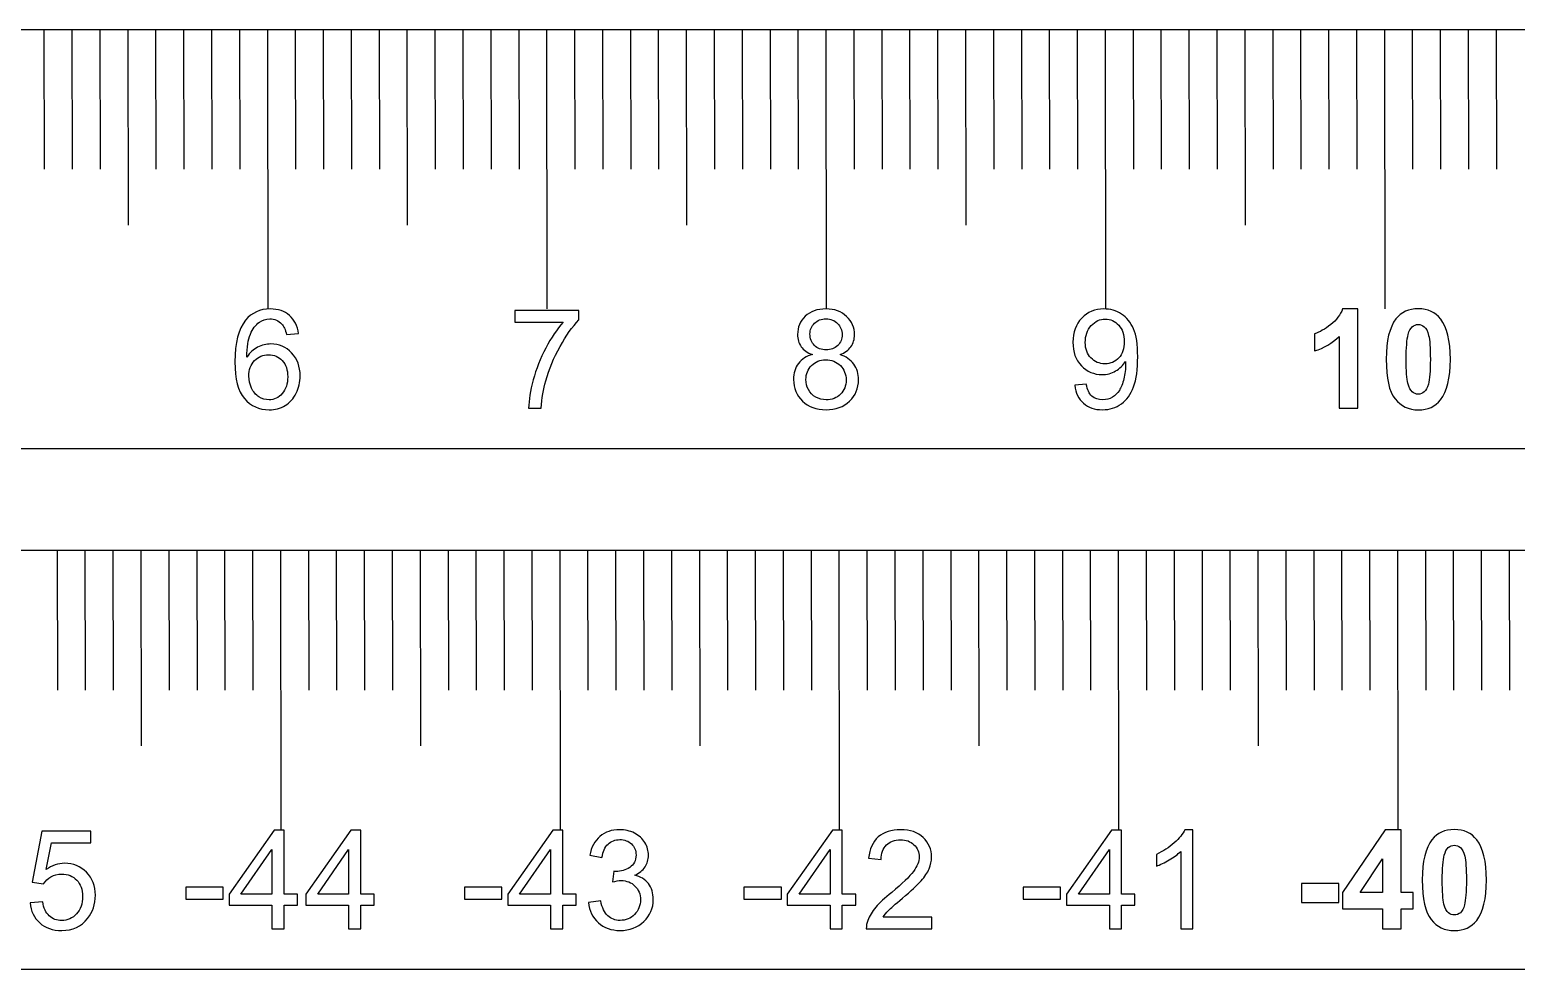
# Model space of a CAD drawing. Header units: millimetres. Extents: x -300 to 279, y -192 to 238.
# Drawn here: x -189.3 to -136.1, y -192 to -158.4 of the extents above; entities that cross this region are included whole.
import ezdxf

# ---------------------------------------------------------------- set-up
doc = ezdxf.new("R2010")
doc.units = ezdxf.units.MM
doc.layers.add('CAMADA_1', color=7, linetype='CONTINUOUS')

msp = doc.modelspace()

# ---------------------------------------------------------------- linework, layer by layer
at = {"layer": 'CAMADA_1', "color": 250}
for points, knots in [([(-240.8244, -158.3605), (-240.8244, -158.3605), (259.1756, -158.3605), (259.1756, -158.3605), (259.1756, -158.3605), (259.1756, -173.3605), (259.1756, -173.3605), (259.1756, -173.3605), (-240.8244, -173.3605), (-240.8244, -173.3605), (-240.8244, -173.3605), (-240.8244, -158.3605), (-240.8244, -158.3605)], [0, 0, 0, 0, 0.25, 0.25, 0.25, 0.5, 0.5, 0.5, 0.75, 0.75, 0.75, 1, 1, 1, 1]), ([(-179.7112, -169.2397), (-179.7112, -169.2397), (-180.1409, -169.2742), (-180.1409, -169.2742), (-180.1796, -169.1038), (-180.2347, -168.9795), (-180.3063, -168.9022), (-180.424, -168.7779), (-180.5697, -168.7161), (-180.7426, -168.7161), (-180.8817, -168.7161), (-181.0052, -168.7548), (-181.1114, -168.8322), (-181.248, -168.9318), (-181.355, -169.0767), (-181.4349, -169.2676), (-181.5139, -169.4594), (-181.555, -169.7319), (-181.5583, -170.085), (-181.4538, -169.9262), (-181.3254, -169.8076), (-181.1739, -169.7311), (-181.0225, -169.6537), (-180.8644, -169.615), (-180.6981, -169.615), (-180.4084, -169.615), (-180.1615, -169.722), (-179.9573, -169.9352), (-179.754, -170.1484), (-179.6519, -170.4233), (-179.6519, -170.7617), (-179.6519, -170.9839), (-179.6997, -171.1897), (-179.7952, -171.3807), (-179.8915, -171.5716), (-180.0223, -171.7173), (-180.1903, -171.8186), (-180.3574, -171.9198), (-180.5475, -171.9709), (-180.7599, -171.9709), (-181.1212, -171.9709), (-181.4168, -171.8375), (-181.6456, -171.5716), (-181.8736, -171.3058), (-181.988, -170.867), (-181.988, -170.2562), (-181.988, -169.573), (-181.8613, -169.0758), (-181.6085, -168.7655), (-181.3879, -168.4955), (-181.0908, -168.3605), (-180.7163, -168.3605), (-180.438, -168.3605), (-180.2092, -168.4387), (-180.0314, -168.5943), (-179.8536, -168.7499), (-179.7466, -168.9647), (-179.7112, -169.2397)], [0, 0, 0, 0, 0.0526316, 0.0526316, 0.0526316, 0.1052632, 0.1052632, 0.1052632, 0.1578947, 0.1578947, 0.1578947, 0.2105263, 0.2105263, 0.2105263, 0.2631579, 0.2631579, 0.2631579, 0.3157895, 0.3157895, 0.3157895, 0.3684211, 0.3684211, 0.3684211, 0.4210526, 0.4210526, 0.4210526, 0.4736842, 0.4736842, 0.4736842, 0.5263158, 0.5263158, 0.5263158, 0.5789474, 0.5789474, 0.5789474, 0.6315789, 0.6315789, 0.6315789, 0.6842105, 0.6842105, 0.6842105, 0.7368421, 0.7368421, 0.7368421, 0.7894737, 0.7894737, 0.7894737, 0.8421053, 0.8421053, 0.8421053, 0.8947368, 0.8947368, 0.8947368, 0.9473684, 0.9473684, 0.9473684, 1, 1, 1, 1]), ([(-171.9636, -168.8347), (-171.9636, -168.8347), (-171.9636, -168.4198), (-171.9636, -168.4198), (-171.9636, -168.4198), (-169.6769, -168.4198), (-169.6769, -168.4198), (-169.6769, -168.4198), (-169.6769, -168.7556), (-169.6769, -168.7556), (-169.9016, -168.9952), (-170.1255, -169.3137), (-170.3461, -169.7113), (-170.5675, -170.1089), (-170.7379, -170.518), (-170.8589, -170.9386), (-170.9453, -171.2341), (-171.0013, -171.5593), (-171.0252, -171.9116), (-171.0252, -171.9116), (-171.4697, -171.9116), (-171.4697, -171.9116), (-171.4647, -171.6334), (-171.4104, -171.2967), (-171.3059, -170.9024), (-171.2013, -170.5073), (-171.0523, -170.127), (-170.8573, -169.7607), (-170.6622, -169.3944), (-170.4547, -169.0857), (-170.235, -168.8347), (-170.235, -168.8347), (-171.9636, -168.8347), (-171.9636, -168.8347)], [0, 0, 0, 0, 0.0909091, 0.0909091, 0.0909091, 0.1818182, 0.1818182, 0.1818182, 0.2727273, 0.2727273, 0.2727273, 0.3636364, 0.3636364, 0.3636364, 0.4545455, 0.4545455, 0.4545455, 0.5454545, 0.5454545, 0.5454545, 0.6363636, 0.6363636, 0.6363636, 0.7272727, 0.7272727, 0.7272727, 0.8181818, 0.8181818, 0.8181818, 0.9090909, 0.9090909, 0.9090909, 1, 1, 1, 1]), ([(-161.3093, -169.9945), (-161.4896, -169.9286), (-161.623, -169.834), (-161.7102, -169.7121), (-161.7967, -169.5895), (-161.8403, -169.443), (-161.8403, -169.2726), (-161.8403, -169.0149), (-161.7481, -168.7993), (-161.5637, -168.6239), (-161.3785, -168.4486), (-161.1332, -168.3605), (-160.8262, -168.3605), (-160.5183, -168.3605), (-160.2697, -168.4503), (-160.082, -168.6297), (-159.8944, -168.8091), (-159.8005, -169.0273), (-159.8005, -169.2849), (-159.8005, -169.4487), (-159.8433, -169.592), (-159.9289, -169.713), (-160.0145, -169.8348), (-160.1446, -169.9286), (-160.3199, -169.9945), (-160.1034, -170.0653), (-159.9396, -170.1789), (-159.8269, -170.3369), (-159.7141, -170.4941), (-159.6573, -170.6818), (-159.6573, -170.9008), (-159.6573, -171.2029), (-159.7643, -171.4564), (-159.9775, -171.6622), (-160.1915, -171.868), (-160.4722, -171.9709), (-160.8204, -171.9709), (-161.1686, -171.9709), (-161.4493, -171.868), (-161.6633, -171.6614), (-161.8765, -171.4548), (-161.9835, -171.1971), (-161.9835, -170.8884), (-161.9835, -170.6588), (-161.9251, -170.4661), (-161.8082, -170.3114), (-161.6913, -170.1558), (-161.525, -170.0505), (-161.3093, -169.9945)], [0, 0, 0, 0, 0.0625, 0.0625, 0.0625, 0.125, 0.125, 0.125, 0.1875, 0.1875, 0.1875, 0.25, 0.25, 0.25, 0.3125, 0.3125, 0.3125, 0.375, 0.375, 0.375, 0.4375, 0.4375, 0.4375, 0.5, 0.5, 0.5, 0.5625, 0.5625, 0.5625, 0.625, 0.625, 0.625, 0.6875, 0.6875, 0.6875, 0.75, 0.75, 0.75, 0.8125, 0.8125, 0.8125, 0.875, 0.875, 0.875, 0.9375, 0.9375, 0.9375, 1, 1, 1, 1]), ([(-161.3958, -169.2569), (-161.3958, -169.4249), (-161.3423, -169.5615), (-161.2361, -169.6677), (-161.1291, -169.7739), (-160.9891, -169.8274), (-160.8155, -169.8274), (-160.6467, -169.8274), (-160.5101, -169.7747), (-160.4039, -169.6693), (-160.2977, -169.564), (-160.245, -169.4347), (-160.245, -169.2816), (-160.245, -169.1219), (-160.2993, -168.9878), (-160.4088, -168.8791), (-160.5175, -168.7705), (-160.6549, -168.7161), (-160.8204, -168.7161), (-160.9875, -168.7161), (-161.125, -168.7696), (-161.2336, -168.8758), (-161.3414, -168.982), (-161.3958, -169.1088), (-161.3958, -169.2569)], [0, 0, 0, 0, 0.125, 0.125, 0.125, 0.25, 0.25, 0.25, 0.375, 0.375, 0.375, 0.5, 0.5, 0.5, 0.625, 0.625, 0.625, 0.75, 0.75, 0.75, 0.875, 0.875, 0.875, 1, 1, 1, 1]), ([(-151.9171, -171.0917), (-151.9171, -171.0917), (-151.5022, -171.0572), (-151.5022, -171.0572), (-151.4668, -171.2531), (-151.3993, -171.3947), (-151.2997, -171.4827), (-151.2001, -171.5708), (-151.0725, -171.6153), (-150.9161, -171.6153), (-150.7828, -171.6153), (-150.6659, -171.5848), (-150.5646, -171.5231), (-150.4634, -171.4622), (-150.3811, -171.3807), (-150.3177, -171.2778), (-150.2543, -171.1757), (-150.2008, -171.0374), (-150.1572, -170.8637), (-150.1135, -170.69), (-150.0921, -170.5131), (-150.0921, -170.3328), (-150.0921, -170.3139), (-150.093, -170.2842), (-150.0946, -170.2455), (-150.181, -170.3838), (-150.2996, -170.4966), (-150.4494, -170.5822), (-150.5992, -170.6686), (-150.7622, -170.7114), (-150.9367, -170.7114), (-151.2289, -170.7114), (-151.4759, -170.6053), (-151.6783, -170.3929), (-151.88, -170.1813), (-151.9813, -169.9015), (-151.9813, -169.5541), (-151.9813, -169.1952), (-151.8759, -168.9071), (-151.6644, -168.6881), (-151.4536, -168.47), (-151.1894, -168.3605), (-150.8708, -168.3605), (-150.642, -168.3605), (-150.4321, -168.4223), (-150.2411, -168.5466), (-150.051, -168.67), (-149.9069, -168.8462), (-149.8082, -169.0758), (-149.7094, -169.3047), (-149.66, -169.6364), (-149.66, -170.0702), (-149.66, -170.5221), (-149.7085, -170.8818), (-149.8065, -171.1494), (-149.9045, -171.4177), (-150.051, -171.621), (-150.2444, -171.761), (-150.4379, -171.9009), (-150.6642, -171.9709), (-150.9243, -171.9709), (-151.2009, -171.9709), (-151.4265, -171.8943), (-151.6018, -171.7404), (-151.7763, -171.5865), (-151.8817, -171.37), (-151.9171, -171.0917)], [0, 0, 0, 0, 0.0454545, 0.0454545, 0.0454545, 0.0909091, 0.0909091, 0.0909091, 0.1363636, 0.1363636, 0.1363636, 0.1818182, 0.1818182, 0.1818182, 0.2272727, 0.2272727, 0.2272727, 0.2727273, 0.2727273, 0.2727273, 0.3181818, 0.3181818, 0.3181818, 0.3636364, 0.3636364, 0.3636364, 0.4090909, 0.4090909, 0.4090909, 0.4545455, 0.4545455, 0.4545455, 0.5, 0.5, 0.5, 0.5454545, 0.5454545, 0.5454545, 0.5909091, 0.5909091, 0.5909091, 0.6363636, 0.6363636, 0.6363636, 0.6818182, 0.6818182, 0.6818182, 0.7272727, 0.7272727, 0.7272727, 0.7727273, 0.7727273, 0.7727273, 0.8181818, 0.8181818, 0.8181818, 0.8636364, 0.8636364, 0.8636364, 0.9090909, 0.9090909, 0.9090909, 0.9545455, 0.9545455, 0.9545455, 1, 1, 1, 1]), ([(-150.144, -169.5319), (-150.144, -169.2833), (-150.2098, -169.0857), (-150.3416, -168.94), (-150.4724, -168.7943), (-150.6321, -168.7211), (-150.8198, -168.7211), (-151.0141, -168.7211), (-151.182, -168.7993), (-151.3236, -168.9565), (-151.466, -169.1137), (-151.5368, -169.3179), (-151.5368, -169.5681), (-151.5368, -169.7928), (-151.4693, -169.9756), (-151.3351, -170.1155), (-151.2001, -170.2562), (-151.0322, -170.3262), (-150.8321, -170.3262), (-150.6313, -170.3262), (-150.4667, -170.2562), (-150.3374, -170.1155), (-150.2082, -169.9756), (-150.144, -169.7805), (-150.144, -169.5319)], [0, 0, 0, 0, 0.125, 0.125, 0.125, 0.25, 0.25, 0.25, 0.375, 0.375, 0.375, 0.5, 0.5, 0.5, 0.625, 0.625, 0.625, 0.75, 0.75, 0.75, 0.875, 0.875, 0.875, 1, 1, 1, 1]), ([(-141.7746, -171.9116), (-141.7746, -171.9116), (-142.4512, -171.9116), (-142.4512, -171.9116), (-142.4512, -171.9116), (-142.4512, -169.3516), (-142.4512, -169.3516), (-142.6982, -169.5837), (-142.9896, -169.7558), (-143.3254, -169.8669), (-143.3254, -169.8669), (-143.3254, -169.2495), (-143.3254, -169.2495), (-143.1484, -169.1919), (-142.9567, -169.0824), (-142.75, -168.9203), (-142.5426, -168.7589), (-142.401, -168.5704), (-142.3237, -168.3556), (-142.3237, -168.3556), (-141.7746, -168.3556), (-141.7746, -168.3556), (-141.7746, -168.3556), (-141.7746, -171.9116), (-141.7746, -171.9116)], [0, 0, 0, 0, 0.125, 0.125, 0.125, 0.25, 0.25, 0.25, 0.375, 0.375, 0.375, 0.5, 0.5, 0.5, 0.625, 0.625, 0.625, 0.75, 0.75, 0.75, 0.875, 0.875, 0.875, 1, 1, 1, 1]), ([(-139.613, -168.3556), (-139.2705, -168.3556), (-139.003, -168.4782), (-138.8096, -168.7235), (-138.5799, -169.0133), (-138.4647, -169.4948), (-138.4647, -170.1665), (-138.4647, -170.8374), (-138.5807, -171.3198), (-138.812, -171.6128), (-139.0038, -171.8548), (-139.2705, -171.9758), (-139.613, -171.9758), (-139.957, -171.9758), (-140.2345, -171.8433), (-140.4452, -171.5782), (-140.6559, -171.3132), (-140.7613, -170.8399), (-140.7613, -170.1599), (-140.7613, -169.4924), (-140.6452, -169.0116), (-140.4139, -168.7186), (-140.2221, -168.4766), (-139.9554, -168.3556), (-139.613, -168.3556)], [0, 0, 0, 0, 0.125, 0.125, 0.125, 0.25, 0.25, 0.25, 0.375, 0.375, 0.375, 0.5, 0.5, 0.5, 0.625, 0.625, 0.625, 0.75, 0.75, 0.75, 0.875, 0.875, 0.875, 1, 1, 1, 1]), ([(-139.613, -168.9186), (-139.6936, -168.9186), (-139.7661, -168.945), (-139.8286, -168.9976), (-139.892, -169.0495), (-139.9414, -169.1433), (-139.976, -169.2792), (-140.0221, -169.4545), (-140.0451, -169.7508), (-140.0451, -170.1665), (-140.0451, -170.583), (-140.0245, -170.8687), (-139.9834, -171.0242), (-139.9422, -171.1798), (-139.8904, -171.2835), (-139.8278, -171.3354), (-139.7653, -171.3873), (-139.6936, -171.4128), (-139.613, -171.4128), (-139.5323, -171.4128), (-139.4599, -171.3864), (-139.3965, -171.3337), (-139.3339, -171.2819), (-139.2845, -171.1881), (-139.25, -171.0522), (-139.2039, -170.8785), (-139.1808, -170.583), (-139.1808, -170.1665), (-139.1808, -169.7508), (-139.2014, -169.4652), (-139.2426, -169.3096), (-139.2837, -169.154), (-139.3356, -169.0495), (-139.3981, -168.9976), (-139.4607, -168.945), (-139.5323, -168.9186), (-139.613, -168.9186)], [0, 0, 0, 0, 0.0833333, 0.0833333, 0.0833333, 0.1666667, 0.1666667, 0.1666667, 0.25, 0.25, 0.25, 0.3333333, 0.3333333, 0.3333333, 0.4166667, 0.4166667, 0.4166667, 0.5, 0.5, 0.5, 0.5833333, 0.5833333, 0.5833333, 0.6666667, 0.6666667, 0.6666667, 0.75, 0.75, 0.75, 0.8333333, 0.8333333, 0.8333333, 0.9166667, 0.9166667, 0.9166667, 1, 1, 1, 1]), ([(-181.4892, -170.7658), (-181.4892, -170.9156), (-181.4571, -171.0588), (-181.3937, -171.1955), (-181.3303, -171.3321), (-181.2414, -171.4358), (-181.1287, -171.5074), (-181.0151, -171.579), (-180.8949, -171.6153), (-180.7673, -171.6153), (-180.5821, -171.6153), (-180.424, -171.5412), (-180.2932, -171.393), (-180.1623, -171.2448), (-180.0964, -171.044), (-180.0964, -170.7896), (-180.0964, -170.5452), (-180.1615, -170.3526), (-180.2907, -170.2118), (-180.4199, -170.071), (-180.5846, -170.0002), (-180.7846, -170.0002), (-180.9805, -170.0002), (-181.1476, -170.071), (-181.2842, -170.2118), (-181.4209, -170.3526), (-181.4892, -170.5369), (-181.4892, -170.7658)], [0, 0, 0, 0, 0.1111111, 0.1111111, 0.1111111, 0.2222222, 0.2222222, 0.2222222, 0.3333333, 0.3333333, 0.3333333, 0.4444444, 0.4444444, 0.4444444, 0.5555556, 0.5555556, 0.5555556, 0.6666667, 0.6666667, 0.6666667, 0.7777778, 0.7777778, 0.7777778, 0.8888889, 0.8888889, 0.8888889, 1, 1, 1, 1]), ([(-161.539, -170.8917), (-161.539, -171.016), (-161.5102, -171.1354), (-161.4526, -171.2514), (-161.395, -171.3667), (-161.3077, -171.4564), (-161.1908, -171.5198), (-161.0747, -171.5832), (-160.9496, -171.6153), (-160.8171, -171.6153), (-160.608, -171.6153), (-160.4368, -171.5486), (-160.3026, -171.4152), (-160.1685, -171.2819), (-160.1018, -171.1123), (-160.1018, -170.9065), (-160.1018, -170.6975), (-160.1709, -170.5246), (-160.3084, -170.3879), (-160.4467, -170.2513), (-160.6212, -170.183), (-160.8311, -170.183), (-161.0369, -170.183), (-161.2056, -170.2505), (-161.339, -170.3855), (-161.4723, -170.5205), (-161.539, -170.6892), (-161.539, -170.8917)], [0, 0, 0, 0, 0.1111111, 0.1111111, 0.1111111, 0.2222222, 0.2222222, 0.2222222, 0.3333333, 0.3333333, 0.3333333, 0.4444444, 0.4444444, 0.4444444, 0.5555556, 0.5555556, 0.5555556, 0.6666667, 0.6666667, 0.6666667, 0.7777778, 0.7777778, 0.7777778, 0.8888889, 0.8888889, 0.8888889, 1, 1, 1, 1]), ([(-240.3555, -177.0107), (-240.3555, -177.0107), (259.6445, -177.0107), (259.6445, -177.0107), (259.6445, -177.0107), (259.6445, -192.0107), (259.6445, -192.0107), (259.6445, -192.0107), (-240.3555, -192.0107), (-240.3555, -192.0107), (-240.3555, -192.0107), (-240.3555, -177.0107), (-240.3555, -177.0107)], [0, 0, 0, 0, 0.25, 0.25, 0.25, 0.5, 0.5, 0.5, 0.75, 0.75, 0.75, 1, 1, 1, 1]), ([(-189.3256, -189.6333), (-189.3256, -189.6333), (-188.8712, -189.5987), (-188.8712, -189.5987), (-188.8374, -189.8201), (-188.7592, -189.9864), (-188.6374, -190.0984), (-188.5156, -190.2095), (-188.3666, -190.2655), (-188.1913, -190.2655), (-187.9797, -190.2655), (-187.8027, -190.1864), (-187.6587, -190.0292), (-187.5155, -189.8712), (-187.4438, -189.6621), (-187.4438, -189.402), (-187.4438, -189.1542), (-187.5122, -188.9591), (-187.6496, -188.8159), (-187.7871, -188.6727), (-187.969, -188.6011), (-188.1954, -188.6011), (-188.3361, -188.6011), (-188.4621, -188.6332), (-188.574, -188.6974), (-188.6852, -188.7616), (-188.7724, -188.8447), (-188.8366, -188.9468), (-188.8366, -188.9468), (-189.2465, -188.8875), (-189.2465, -188.8875), (-189.2465, -188.8875), (-188.9058, -187.07), (-188.9058, -187.07), (-188.9058, -187.07), (-187.1525, -187.07), (-187.1525, -187.07), (-187.1525, -187.07), (-187.1525, -187.4849), (-187.1525, -187.4849), (-187.1525, -187.4849), (-188.5592, -187.4849), (-188.5592, -187.4849), (-188.5592, -187.4849), (-188.7477, -188.4389), (-188.7477, -188.4389), (-188.5362, -188.2899), (-188.3139, -188.2158), (-188.0818, -188.2158), (-187.7739, -188.2158), (-187.5138, -188.3228), (-187.3023, -188.5369), (-187.0907, -188.7509), (-186.9845, -189.0258), (-186.9845, -189.3616), (-186.9845, -189.6819), (-187.0775, -189.9584), (-187.2636, -190.1914), (-187.4899, -190.4778), (-187.7994, -190.6211), (-188.1913, -190.6211), (-188.5123, -190.6211), (-188.7741, -190.5305), (-188.9774, -190.3503), (-189.1807, -190.17), (-189.2968, -189.9313), (-189.3256, -189.6333)], [0, 0, 0, 0, 0.0454545, 0.0454545, 0.0454545, 0.0909091, 0.0909091, 0.0909091, 0.1363636, 0.1363636, 0.1363636, 0.1818182, 0.1818182, 0.1818182, 0.2272727, 0.2272727, 0.2272727, 0.2727273, 0.2727273, 0.2727273, 0.3181818, 0.3181818, 0.3181818, 0.3636364, 0.3636364, 0.3636364, 0.4090909, 0.4090909, 0.4090909, 0.4545455, 0.4545455, 0.4545455, 0.5, 0.5, 0.5, 0.5454545, 0.5454545, 0.5454545, 0.5909091, 0.5909091, 0.5909091, 0.6363636, 0.6363636, 0.6363636, 0.6818182, 0.6818182, 0.6818182, 0.7272727, 0.7272727, 0.7272727, 0.7727273, 0.7727273, 0.7727273, 0.8181818, 0.8181818, 0.8181818, 0.8636364, 0.8636364, 0.8636364, 0.9090909, 0.9090909, 0.9090909, 0.9545455, 0.9545455, 0.9545455, 1, 1, 1, 1]), ([(-180.6626, -190.5618), (-180.6626, -190.5618), (-180.6626, -189.7172), (-180.6626, -189.7172), (-180.6626, -189.7172), (-182.1986, -189.7172), (-182.1986, -189.7172), (-182.1986, -189.7172), (-182.1986, -189.3172), (-182.1986, -189.3172), (-182.1986, -189.3172), (-180.5836, -187.0255), (-180.5836, -187.0255), (-180.5836, -187.0255), (-180.228, -187.0255), (-180.228, -187.0255), (-180.228, -187.0255), (-180.228, -189.3172), (-180.228, -189.3172), (-180.228, -189.3172), (-179.7489, -189.3172), (-179.7489, -189.3172), (-179.7489, -189.3172), (-179.7489, -189.7172), (-179.7489, -189.7172), (-179.7489, -189.7172), (-180.228, -189.7172), (-180.228, -189.7172), (-180.228, -189.7172), (-180.228, -190.5618), (-180.228, -190.5618), (-180.228, -190.5618), (-180.6626, -190.5618), (-180.6626, -190.5618)], [0, 0, 0, 0, 0.0909091, 0.0909091, 0.0909091, 0.1818182, 0.1818182, 0.1818182, 0.2727273, 0.2727273, 0.2727273, 0.3636364, 0.3636364, 0.3636364, 0.4545455, 0.4545455, 0.4545455, 0.5454545, 0.5454545, 0.5454545, 0.6363636, 0.6363636, 0.6363636, 0.7272727, 0.7272727, 0.7272727, 0.8181818, 0.8181818, 0.8181818, 0.9090909, 0.9090909, 0.9090909, 1, 1, 1, 1]), ([(-177.9157, -190.5618), (-177.9157, -190.5618), (-177.9157, -189.7172), (-177.9157, -189.7172), (-177.9157, -189.7172), (-179.4517, -189.7172), (-179.4517, -189.7172), (-179.4517, -189.7172), (-179.4517, -189.3172), (-179.4517, -189.3172), (-179.4517, -189.3172), (-177.8367, -187.0255), (-177.8367, -187.0255), (-177.8367, -187.0255), (-177.4811, -187.0255), (-177.4811, -187.0255), (-177.4811, -187.0255), (-177.4811, -189.3172), (-177.4811, -189.3172), (-177.4811, -189.3172), (-177.002, -189.3172), (-177.002, -189.3172), (-177.002, -189.3172), (-177.002, -189.7172), (-177.002, -189.7172), (-177.002, -189.7172), (-177.4811, -189.7172), (-177.4811, -189.7172), (-177.4811, -189.7172), (-177.4811, -190.5618), (-177.4811, -190.5618), (-177.4811, -190.5618), (-177.9157, -190.5618), (-177.9157, -190.5618)], [0, 0, 0, 0, 0.0909091, 0.0909091, 0.0909091, 0.1818182, 0.1818182, 0.1818182, 0.2727273, 0.2727273, 0.2727273, 0.3636364, 0.3636364, 0.3636364, 0.4545455, 0.4545455, 0.4545455, 0.5454545, 0.5454545, 0.5454545, 0.6363636, 0.6363636, 0.6363636, 0.7272727, 0.7272727, 0.7272727, 0.8181818, 0.8181818, 0.8181818, 0.9090909, 0.9090909, 0.9090909, 1, 1, 1, 1]), ([(-170.6826, -190.5618), (-170.6826, -190.5618), (-170.6826, -189.7172), (-170.6826, -189.7172), (-170.6826, -189.7172), (-172.2186, -189.7172), (-172.2186, -189.7172), (-172.2186, -189.7172), (-172.2186, -189.3172), (-172.2186, -189.3172), (-172.2186, -189.3172), (-170.6036, -187.0255), (-170.6036, -187.0255), (-170.6036, -187.0255), (-170.248, -187.0255), (-170.248, -187.0255), (-170.248, -187.0255), (-170.248, -189.3172), (-170.248, -189.3172), (-170.248, -189.3172), (-169.7689, -189.3172), (-169.7689, -189.3172), (-169.7689, -189.3172), (-169.7689, -189.7172), (-169.7689, -189.7172), (-169.7689, -189.7172), (-170.248, -189.7172), (-170.248, -189.7172), (-170.248, -189.7172), (-170.248, -190.5618), (-170.248, -190.5618), (-170.248, -190.5618), (-170.6826, -190.5618), (-170.6826, -190.5618)], [0, 0, 0, 0, 0.0909091, 0.0909091, 0.0909091, 0.1818182, 0.1818182, 0.1818182, 0.2727273, 0.2727273, 0.2727273, 0.3636364, 0.3636364, 0.3636364, 0.4545455, 0.4545455, 0.4545455, 0.5454545, 0.5454545, 0.5454545, 0.6363636, 0.6363636, 0.6363636, 0.7272727, 0.7272727, 0.7272727, 0.8181818, 0.8181818, 0.8181818, 0.9090909, 0.9090909, 0.9090909, 1, 1, 1, 1]), ([(-169.3236, -189.6234), (-169.3236, -189.6234), (-168.8889, -189.5641), (-168.8889, -189.5641), (-168.8387, -189.8111), (-168.7548, -189.9889), (-168.6354, -190.0975), (-168.5161, -190.2062), (-168.3695, -190.2605), (-168.1959, -190.2605), (-167.9901, -190.2605), (-167.8164, -190.1897), (-167.6764, -190.0482), (-167.5365, -189.9066), (-167.4665, -189.7312), (-167.4665, -189.5222), (-167.4665, -189.323), (-167.5316, -189.1583), (-167.6624, -189.0283), (-167.7925, -188.899), (-167.958, -188.834), (-168.1596, -188.834), (-168.2419, -188.834), (-168.344, -188.8505), (-168.4667, -188.8826), (-168.4667, -188.8826), (-168.4181, -188.5023), (-168.4181, -188.5023), (-168.3893, -188.5056), (-168.3654, -188.5072), (-168.3481, -188.5072), (-168.1621, -188.5072), (-167.9958, -188.4587), (-167.8468, -188.3623), (-167.6987, -188.266), (-167.6246, -188.1179), (-167.6246, -187.9178), (-167.6246, -187.759), (-167.6789, -187.6273), (-167.7867, -187.5227), (-167.8946, -187.4182), (-168.0337, -187.3663), (-168.2041, -187.3663), (-168.3737, -187.3663), (-168.5144, -187.4198), (-168.6272, -187.5268), (-168.74, -187.6339), (-168.8124, -187.7944), (-168.8445, -188.0084), (-168.8445, -188.0084), (-169.2791, -187.9294), (-169.2791, -187.9294), (-169.2256, -187.638), (-169.1054, -187.4116), (-168.9169, -187.2511), (-168.7293, -187.0906), (-168.4947, -187.0107), (-168.2148, -187.0107), (-168.0222, -187.0107), (-167.8444, -187.0519), (-167.6822, -187.135), (-167.5192, -187.2173), (-167.3949, -187.3301), (-167.3093, -187.4725), (-167.2229, -187.6157), (-167.1801, -187.7672), (-167.1801, -187.9277), (-167.1801, -188.08), (-167.2212, -188.2183), (-167.3027, -188.3434), (-167.385, -188.4685), (-167.5069, -188.5681), (-167.6674, -188.6422), (-167.4583, -188.69), (-167.2961, -188.7904), (-167.1801, -188.9427), (-167.0648, -189.0941), (-167.0072, -189.2851), (-167.0072, -189.5131), (-167.0072, -189.8218), (-167.12, -190.0844), (-167.3447, -190.2992), (-167.5703, -190.5141), (-167.8551, -190.6211), (-168.1991, -190.6211), (-168.5095, -190.6211), (-168.7671, -190.5281), (-168.9721, -190.3428), (-169.1779, -190.1576), (-169.2948, -189.9181), (-169.3236, -189.6234)], [0, 0, 0, 0, 0.0333333, 0.0333333, 0.0333333, 0.0666667, 0.0666667, 0.0666667, 0.1, 0.1, 0.1, 0.1333333, 0.1333333, 0.1333333, 0.1666667, 0.1666667, 0.1666667, 0.2, 0.2, 0.2, 0.2333333, 0.2333333, 0.2333333, 0.2666667, 0.2666667, 0.2666667, 0.3, 0.3, 0.3, 0.3333333, 0.3333333, 0.3333333, 0.3666667, 0.3666667, 0.3666667, 0.4, 0.4, 0.4, 0.4333333, 0.4333333, 0.4333333, 0.4666667, 0.4666667, 0.4666667, 0.5, 0.5, 0.5, 0.5333333, 0.5333333, 0.5333333, 0.5666667, 0.5666667, 0.5666667, 0.6, 0.6, 0.6, 0.6333333, 0.6333333, 0.6333333, 0.6666667, 0.6666667, 0.6666667, 0.7, 0.7, 0.7, 0.7333333, 0.7333333, 0.7333333, 0.7666667, 0.7666667, 0.7666667, 0.8, 0.8, 0.8, 0.8333333, 0.8333333, 0.8333333, 0.8666667, 0.8666667, 0.8666667, 0.9, 0.9, 0.9, 0.9333333, 0.9333333, 0.9333333, 0.9666667, 0.9666667, 0.9666667, 1, 1, 1, 1]), ([(-160.6729, -190.5618), (-160.6729, -190.5618), (-160.6729, -189.7172), (-160.6729, -189.7172), (-160.6729, -189.7172), (-162.2089, -189.7172), (-162.2089, -189.7172), (-162.2089, -189.7172), (-162.2089, -189.3172), (-162.2089, -189.3172), (-162.2089, -189.3172), (-160.5939, -187.0255), (-160.5939, -187.0255), (-160.5939, -187.0255), (-160.2383, -187.0255), (-160.2383, -187.0255), (-160.2383, -187.0255), (-160.2383, -189.3172), (-160.2383, -189.3172), (-160.2383, -189.3172), (-159.7592, -189.3172), (-159.7592, -189.3172), (-159.7592, -189.3172), (-159.7592, -189.7172), (-159.7592, -189.7172), (-159.7592, -189.7172), (-160.2383, -189.7172), (-160.2383, -189.7172), (-160.2383, -189.7172), (-160.2383, -190.5618), (-160.2383, -190.5618), (-160.2383, -190.5618), (-160.6729, -190.5618), (-160.6729, -190.5618)], [0, 0, 0, 0, 0.0909091, 0.0909091, 0.0909091, 0.1818182, 0.1818182, 0.1818182, 0.2727273, 0.2727273, 0.2727273, 0.3636364, 0.3636364, 0.3636364, 0.4545455, 0.4545455, 0.4545455, 0.5454545, 0.5454545, 0.5454545, 0.6363636, 0.6363636, 0.6363636, 0.7272727, 0.7272727, 0.7272727, 0.8181818, 0.8181818, 0.8181818, 0.9090909, 0.9090909, 0.9090909, 1, 1, 1, 1]), ([(-157.037, -190.1469), (-157.037, -190.1469), (-157.037, -190.5618), (-157.037, -190.5618), (-157.037, -190.5618), (-159.3781, -190.5618), (-159.3781, -190.5618), (-159.3814, -190.4573), (-159.3641, -190.3568), (-159.327, -190.2597), (-159.2669, -190.1008), (-159.1706, -189.9436), (-159.0381, -189.7897), (-158.9056, -189.6358), (-158.7163, -189.458), (-158.4701, -189.2563), (-158.0874, -188.941), (-157.8273, -188.6916), (-157.6914, -188.5072), (-157.5548, -188.3228), (-157.4865, -188.1483), (-157.4865, -187.9837), (-157.4865, -187.8117), (-157.5482, -187.6668), (-157.6717, -187.5482), (-157.7952, -187.4305), (-157.9565, -187.3713), (-158.1549, -187.3713), (-158.3648, -187.3713), (-158.5327, -187.4338), (-158.6586, -187.5589), (-158.7846, -187.6832), (-158.848, -187.8561), (-158.8496, -188.0775), (-158.8496, -188.0775), (-159.2941, -188.0331), (-159.2941, -188.0331), (-159.2637, -187.7005), (-159.1484, -187.447), (-158.9492, -187.2725), (-158.7492, -187.098), (-158.4817, -187.0107), (-158.145, -187.0107), (-157.8059, -187.0107), (-157.5367, -187.1046), (-157.3391, -187.2931), (-157.1408, -187.4816), (-157.042, -187.7153), (-157.042, -187.9936), (-157.042, -188.1352), (-157.0708, -188.2743), (-157.1292, -188.4109), (-157.1868, -188.5484), (-157.2832, -188.6924), (-157.4173, -188.8439), (-157.5523, -188.9945), (-157.7754, -189.2028), (-158.0865, -189.4662), (-158.3475, -189.6851), (-158.5154, -189.8333), (-158.5895, -189.9115), (-158.6636, -189.9897), (-158.7245, -190.0679), (-158.7731, -190.1469), (-158.7731, -190.1469), (-157.037, -190.1469), (-157.037, -190.1469)], [0, 0, 0, 0, 0.0454545, 0.0454545, 0.0454545, 0.0909091, 0.0909091, 0.0909091, 0.1363636, 0.1363636, 0.1363636, 0.1818182, 0.1818182, 0.1818182, 0.2272727, 0.2272727, 0.2272727, 0.2727273, 0.2727273, 0.2727273, 0.3181818, 0.3181818, 0.3181818, 0.3636364, 0.3636364, 0.3636364, 0.4090909, 0.4090909, 0.4090909, 0.4545455, 0.4545455, 0.4545455, 0.5, 0.5, 0.5, 0.5454545, 0.5454545, 0.5454545, 0.5909091, 0.5909091, 0.5909091, 0.6363636, 0.6363636, 0.6363636, 0.6818182, 0.6818182, 0.6818182, 0.7272727, 0.7272727, 0.7272727, 0.7727273, 0.7727273, 0.7727273, 0.8181818, 0.8181818, 0.8181818, 0.8636364, 0.8636364, 0.8636364, 0.9090909, 0.9090909, 0.9090909, 0.9545455, 0.9545455, 0.9545455, 1, 1, 1, 1]), ([(-150.6756, -190.5618), (-150.6756, -190.5618), (-150.6756, -189.7172), (-150.6756, -189.7172), (-150.6756, -189.7172), (-152.2116, -189.7172), (-152.2116, -189.7172), (-152.2116, -189.7172), (-152.2116, -189.3172), (-152.2116, -189.3172), (-152.2116, -189.3172), (-150.5966, -187.0255), (-150.5966, -187.0255), (-150.5966, -187.0255), (-150.241, -187.0255), (-150.241, -187.0255), (-150.241, -187.0255), (-150.241, -189.3172), (-150.241, -189.3172), (-150.241, -189.3172), (-149.7619, -189.3172), (-149.7619, -189.3172), (-149.7619, -189.3172), (-149.7619, -189.7172), (-149.7619, -189.7172), (-149.7619, -189.7172), (-150.241, -189.7172), (-150.241, -189.7172), (-150.241, -189.7172), (-150.241, -190.5618), (-150.241, -190.5618), (-150.241, -190.5618), (-150.6756, -190.5618), (-150.6756, -190.5618)], [0, 0, 0, 0, 0.0909091, 0.0909091, 0.0909091, 0.1818182, 0.1818182, 0.1818182, 0.2727273, 0.2727273, 0.2727273, 0.3636364, 0.3636364, 0.3636364, 0.4545455, 0.4545455, 0.4545455, 0.5454545, 0.5454545, 0.5454545, 0.6363636, 0.6363636, 0.6363636, 0.7272727, 0.7272727, 0.7272727, 0.8181818, 0.8181818, 0.8181818, 0.9090909, 0.9090909, 0.9090909, 1, 1, 1, 1]), ([(-147.6867, -190.5618), (-147.6867, -190.5618), (-148.1214, -190.5618), (-148.1214, -190.5618), (-148.1214, -190.5618), (-148.1214, -187.7944), (-148.1214, -187.7944), (-148.2259, -187.8948), (-148.3634, -187.9944), (-148.5329, -188.094), (-148.7025, -188.1936), (-148.8556, -188.2685), (-148.9906, -188.3179), (-148.9906, -188.3179), (-148.9906, -187.8981), (-148.9906, -187.8981), (-148.7478, -187.7845), (-148.5354, -187.6462), (-148.3535, -187.4832), (-148.1716, -187.3211), (-148.0423, -187.1638), (-147.9666, -187.0107), (-147.9666, -187.0107), (-147.6867, -187.0107), (-147.6867, -187.0107), (-147.6867, -187.0107), (-147.6867, -190.5618), (-147.6867, -190.5618)], [0, 0, 0, 0, 0.1111111, 0.1111111, 0.1111111, 0.2222222, 0.2222222, 0.2222222, 0.3333333, 0.3333333, 0.3333333, 0.4444444, 0.4444444, 0.4444444, 0.5555556, 0.5555556, 0.5555556, 0.6666667, 0.6666667, 0.6666667, 0.7777778, 0.7777778, 0.7777778, 0.8888889, 0.8888889, 0.8888889, 1, 1, 1, 1]), ([(-140.8884, -190.5618), (-140.8884, -190.5618), (-140.8884, -189.8506), (-140.8884, -189.8506), (-140.8884, -189.8506), (-142.3306, -189.8506), (-142.3306, -189.8506), (-142.3306, -189.8506), (-142.3306, -189.2604), (-142.3306, -189.2604), (-142.3306, -189.2604), (-140.8011, -187.0107), (-140.8011, -187.0107), (-140.8011, -187.0107), (-140.2315, -187.0107), (-140.2315, -187.0107), (-140.2315, -187.0107), (-140.2315, -189.2579), (-140.2315, -189.2579), (-140.2315, -189.2579), (-139.792, -189.2579), (-139.792, -189.2579), (-139.792, -189.2579), (-139.792, -189.8506), (-139.792, -189.8506), (-139.792, -189.8506), (-140.2315, -189.8506), (-140.2315, -189.8506), (-140.2315, -189.8506), (-140.2315, -190.5618), (-140.2315, -190.5618), (-140.2315, -190.5618), (-140.8884, -190.5618), (-140.8884, -190.5618)], [0, 0, 0, 0, 0.0909091, 0.0909091, 0.0909091, 0.1818182, 0.1818182, 0.1818182, 0.2727273, 0.2727273, 0.2727273, 0.3636364, 0.3636364, 0.3636364, 0.4545455, 0.4545455, 0.4545455, 0.5454545, 0.5454545, 0.5454545, 0.6363636, 0.6363636, 0.6363636, 0.7272727, 0.7272727, 0.7272727, 0.8181818, 0.8181818, 0.8181818, 0.9090909, 0.9090909, 0.9090909, 1, 1, 1, 1]), ([(-138.3218, -187.0058), (-137.9793, -187.0058), (-137.7118, -187.1284), (-137.5184, -187.3737), (-137.2887, -187.6635), (-137.1735, -188.145), (-137.1735, -188.8167), (-137.1735, -189.4876), (-137.2895, -189.97), (-137.5208, -190.263), (-137.7126, -190.505), (-137.9793, -190.626), (-138.3218, -190.626), (-138.6658, -190.626), (-138.9433, -190.4935), (-139.154, -190.2284), (-139.3647, -189.9634), (-139.4701, -189.4901), (-139.4701, -188.8101), (-139.4701, -188.1426), (-139.354, -187.6618), (-139.1227, -187.3688), (-138.9309, -187.1268), (-138.6642, -187.0058), (-138.3218, -187.0058)], [0, 0, 0, 0, 0.125, 0.125, 0.125, 0.25, 0.25, 0.25, 0.375, 0.375, 0.375, 0.5, 0.5, 0.5, 0.625, 0.625, 0.625, 0.75, 0.75, 0.75, 0.875, 0.875, 0.875, 1, 1, 1, 1]), ([(-180.6626, -189.3172), (-180.6626, -189.3172), (-180.6626, -187.7269), (-180.6626, -187.7269), (-180.6626, -187.7269), (-181.7714, -189.3172), (-181.7714, -189.3172), (-181.7714, -189.3172), (-180.6626, -189.3172), (-180.6626, -189.3172)], [0, 0, 0, 0, 0.3333333, 0.3333333, 0.3333333, 0.6666667, 0.6666667, 0.6666667, 1, 1, 1, 1]), ([(-177.9157, -189.3172), (-177.9157, -189.3172), (-177.9157, -187.7269), (-177.9157, -187.7269), (-177.9157, -187.7269), (-179.0245, -189.3172), (-179.0245, -189.3172), (-179.0245, -189.3172), (-177.9157, -189.3172), (-177.9157, -189.3172)], [0, 0, 0, 0, 0.3333333, 0.3333333, 0.3333333, 0.6666667, 0.6666667, 0.6666667, 1, 1, 1, 1]), ([(-170.6826, -189.3172), (-170.6826, -189.3172), (-170.6826, -187.7269), (-170.6826, -187.7269), (-170.6826, -187.7269), (-171.7914, -189.3172), (-171.7914, -189.3172), (-171.7914, -189.3172), (-170.6826, -189.3172), (-170.6826, -189.3172)], [0, 0, 0, 0, 0.3333333, 0.3333333, 0.3333333, 0.6666667, 0.6666667, 0.6666667, 1, 1, 1, 1]), ([(-160.6729, -189.3172), (-160.6729, -189.3172), (-160.6729, -187.7269), (-160.6729, -187.7269), (-160.6729, -187.7269), (-161.7817, -189.3172), (-161.7817, -189.3172), (-161.7817, -189.3172), (-160.6729, -189.3172), (-160.6729, -189.3172)], [0, 0, 0, 0, 0.3333333, 0.3333333, 0.3333333, 0.6666667, 0.6666667, 0.6666667, 1, 1, 1, 1]), ([(-150.6756, -189.3172), (-150.6756, -189.3172), (-150.6756, -187.7269), (-150.6756, -187.7269), (-150.6756, -187.7269), (-151.7844, -189.3172), (-151.7844, -189.3172), (-151.7844, -189.3172), (-150.6756, -189.3172), (-150.6756, -189.3172)], [0, 0, 0, 0, 0.3333333, 0.3333333, 0.3333333, 0.6666667, 0.6666667, 0.6666667, 1, 1, 1, 1]), ([(-138.3218, -187.5688), (-138.4024, -187.5688), (-138.4749, -187.5952), (-138.5374, -187.6478), (-138.6008, -187.6997), (-138.6502, -187.7935), (-138.6848, -187.9294), (-138.7309, -188.1047), (-138.7539, -188.401), (-138.7539, -188.8167), (-138.7539, -189.2332), (-138.7333, -189.5189), (-138.6922, -189.6744), (-138.651, -189.83), (-138.5992, -189.9337), (-138.5366, -189.9856), (-138.4741, -190.0375), (-138.4024, -190.063), (-138.3218, -190.063), (-138.2411, -190.063), (-138.1687, -190.0366), (-138.1053, -189.9839), (-138.0427, -189.9321), (-137.9933, -189.8383), (-137.9588, -189.7024), (-137.9127, -189.5287), (-137.8896, -189.2332), (-137.8896, -188.8167), (-137.8896, -188.401), (-137.9102, -188.1154), (-137.9514, -187.9598), (-137.9925, -187.8042), (-138.0444, -187.6997), (-138.1069, -187.6478), (-138.1695, -187.5952), (-138.2411, -187.5688), (-138.3218, -187.5688)], [0, 0, 0, 0, 0.0833333, 0.0833333, 0.0833333, 0.1666667, 0.1666667, 0.1666667, 0.25, 0.25, 0.25, 0.3333333, 0.3333333, 0.3333333, 0.4166667, 0.4166667, 0.4166667, 0.5, 0.5, 0.5, 0.5833333, 0.5833333, 0.5833333, 0.6666667, 0.6666667, 0.6666667, 0.75, 0.75, 0.75, 0.8333333, 0.8333333, 0.8333333, 0.9166667, 0.9166667, 0.9166667, 1, 1, 1, 1]), ([(-140.8884, -189.2579), (-140.8884, -189.2579), (-140.8884, -188.0504), (-140.8884, -188.0504), (-140.8884, -188.0504), (-141.6967, -189.2579), (-141.6967, -189.2579), (-141.6967, -189.2579), (-140.8884, -189.2579), (-140.8884, -189.2579)], [0, 0, 0, 0, 0.3333333, 0.3333333, 0.3333333, 0.6666667, 0.6666667, 0.6666667, 1, 1, 1, 1]), ([(-143.7925, -189.6185), (-143.7925, -189.6185), (-143.7925, -188.9418), (-143.7925, -188.9418), (-143.7925, -188.9418), (-142.459, -188.9418), (-142.459, -188.9418), (-142.459, -188.9418), (-142.459, -189.6185), (-142.459, -189.6185), (-142.459, -189.6185), (-143.7925, -189.6185), (-143.7925, -189.6185)], [0, 0, 0, 0, 0.25, 0.25, 0.25, 0.5, 0.5, 0.5, 0.75, 0.75, 0.75, 1, 1, 1, 1]), ([(-183.7495, -189.4999), (-183.7495, -189.4999), (-183.7495, -189.0653), (-183.7495, -189.0653), (-183.7495, -189.0653), (-182.4061, -189.0653), (-182.4061, -189.0653), (-182.4061, -189.0653), (-182.4061, -189.4999), (-182.4061, -189.4999), (-182.4061, -189.4999), (-183.7495, -189.4999), (-183.7495, -189.4999)], [0, 0, 0, 0, 0.25, 0.25, 0.25, 0.5, 0.5, 0.5, 0.75, 0.75, 0.75, 1, 1, 1, 1]), ([(-173.7695, -189.4999), (-173.7695, -189.4999), (-173.7695, -189.0653), (-173.7695, -189.0653), (-173.7695, -189.0653), (-172.4261, -189.0653), (-172.4261, -189.0653), (-172.4261, -189.0653), (-172.4261, -189.4999), (-172.4261, -189.4999), (-172.4261, -189.4999), (-173.7695, -189.4999), (-173.7695, -189.4999)], [0, 0, 0, 0, 0.25, 0.25, 0.25, 0.5, 0.5, 0.5, 0.75, 0.75, 0.75, 1, 1, 1, 1]), ([(-163.7598, -189.4999), (-163.7598, -189.4999), (-163.7598, -189.0653), (-163.7598, -189.0653), (-163.7598, -189.0653), (-162.4164, -189.0653), (-162.4164, -189.0653), (-162.4164, -189.0653), (-162.4164, -189.4999), (-162.4164, -189.4999), (-162.4164, -189.4999), (-163.7598, -189.4999), (-163.7598, -189.4999)], [0, 0, 0, 0, 0.25, 0.25, 0.25, 0.5, 0.5, 0.5, 0.75, 0.75, 0.75, 1, 1, 1, 1]), ([(-153.7625, -189.4999), (-153.7625, -189.4999), (-153.7625, -189.0653), (-153.7625, -189.0653), (-153.7625, -189.0653), (-152.4191, -189.0653), (-152.4191, -189.0653), (-152.4191, -189.0653), (-152.4191, -189.4999), (-152.4191, -189.4999), (-152.4191, -189.4999), (-153.7625, -189.4999), (-153.7625, -189.4999)], [0, 0, 0, 0, 0.25, 0.25, 0.25, 0.5, 0.5, 0.5, 0.75, 0.75, 0.75, 1, 1, 1, 1])]:
    msp.add_open_spline(points, degree=3, knots=knots, dxfattribs=at)
for points in [[(-188.8256, -158.3605), (-188.8256, -158.3605), (-188.8138, -163.3605), (-188.8138, -163.3605)], [(-187.8257, -158.3605), (-187.8257, -158.3605), (-187.8139, -163.3605), (-187.8139, -163.3605)], [(-186.8257, -158.3605), (-186.8257, -158.3605), (-186.8139, -163.3605), (-186.8139, -163.3605)], [(-185.8257, -158.3605), (-185.8257, -158.3605), (-185.8139, -165.3605), (-185.8139, -165.3605)], [(-184.8257, -158.3605), (-184.8257, -158.3605), (-184.8139, -163.3605), (-184.8139, -163.3605)], [(-183.8257, -158.3605), (-183.8257, -158.3605), (-183.8139, -163.3605), (-183.8139, -163.3605)], [(-182.8258, -158.3605), (-182.8258, -158.3605), (-182.814, -163.3605), (-182.814, -163.3605)], [(-181.8258, -158.3605), (-181.8258, -158.3605), (-181.814, -163.3605), (-181.814, -163.3605)], [(-180.8258, -158.3605), (-180.8258, -158.3605), (-180.814, -168.3605), (-180.814, -168.3605)], [(-180.8258, -158.3605), (-180.8258, -158.3605), (-180.814, -168.3605), (-180.814, -168.3605)], [(-179.8258, -158.3605), (-179.8258, -158.3605), (-179.814, -163.3605), (-179.814, -163.3605)], [(-178.8259, -158.3605), (-178.8259, -158.3605), (-178.8141, -163.3605), (-178.8141, -163.3605)], [(-177.8259, -158.3605), (-177.8259, -158.3605), (-177.8141, -163.3605), (-177.8141, -163.3605)], [(-176.8259, -158.3605), (-176.8259, -158.3605), (-176.8141, -163.3605), (-176.8141, -163.3605)], [(-175.8259, -158.3605), (-175.8259, -158.3605), (-175.8141, -165.3605), (-175.8141, -165.3605)], [(-174.826, -158.3605), (-174.826, -158.3605), (-174.8142, -163.3605), (-174.8142, -163.3605)], [(-173.826, -158.3605), (-173.826, -158.3605), (-173.8142, -163.3605), (-173.8142, -163.3605)], [(-172.826, -158.3605), (-172.826, -158.3605), (-172.8142, -163.3605), (-172.8142, -163.3605)], [(-171.826, -158.3605), (-171.826, -158.3605), (-171.8142, -163.3605), (-171.8142, -163.3605)], [(-170.8261, -158.3605), (-170.8261, -158.3605), (-170.8143, -168.3605), (-170.8143, -168.3605)], [(-170.8261, -158.3605), (-170.8261, -158.3605), (-170.8143, -168.3605), (-170.8143, -168.3605)], [(-169.8261, -158.3605), (-169.8261, -158.3605), (-169.8143, -163.3605), (-169.8143, -163.3605)], [(-168.8261, -158.3605), (-168.8261, -158.3605), (-168.8143, -163.3605), (-168.8143, -163.3605)], [(-167.8261, -158.3605), (-167.8261, -158.3605), (-167.8143, -163.3605), (-167.8143, -163.3605)], [(-166.8261, -158.3605), (-166.8261, -158.3605), (-166.8143, -163.3605), (-166.8143, -163.3605)], [(-165.8262, -158.3605), (-165.8262, -158.3605), (-165.8144, -165.3605), (-165.8144, -165.3605)], [(-164.8262, -158.3605), (-164.8262, -158.3605), (-164.8144, -163.3605), (-164.8144, -163.3605)], [(-163.8262, -158.3605), (-163.8262, -158.3605), (-163.8144, -163.3605), (-163.8144, -163.3605)], [(-162.8262, -158.3605), (-162.8262, -158.3605), (-162.8144, -163.3605), (-162.8144, -163.3605)], [(-161.8263, -158.3605), (-161.8263, -158.3605), (-161.8145, -163.3605), (-161.8145, -163.3605)], [(-160.8263, -158.3605), (-160.8263, -158.3605), (-160.8145, -168.3605), (-160.8145, -168.3605)], [(-160.8263, -158.3605), (-160.8263, -158.3605), (-160.8145, -168.3605), (-160.8145, -168.3605)], [(-159.8263, -158.3605), (-159.8263, -158.3605), (-159.8145, -163.3605), (-159.8145, -163.3605)], [(-158.8263, -158.3605), (-158.8263, -158.3605), (-158.8145, -163.3605), (-158.8145, -163.3605)], [(-157.8264, -158.3605), (-157.8264, -158.3605), (-157.8146, -163.3605), (-157.8146, -163.3605)], [(-156.8264, -158.3605), (-156.8264, -158.3605), (-156.8146, -163.3605), (-156.8146, -163.3605)], [(-155.8264, -158.3605), (-155.8264, -158.3605), (-155.8146, -165.3605), (-155.8146, -165.3605)], [(-154.8264, -158.3605), (-154.8264, -158.3605), (-154.8146, -163.3605), (-154.8146, -163.3605)], [(-153.8265, -158.3605), (-153.8265, -158.3605), (-153.8147, -163.3605), (-153.8147, -163.3605)], [(-152.8265, -158.3605), (-152.8265, -158.3605), (-152.8147, -163.3605), (-152.8147, -163.3605)], [(-151.8265, -158.3605), (-151.8265, -158.3605), (-151.8147, -163.3605), (-151.8147, -163.3605)], [(-150.8265, -158.3605), (-150.8265, -158.3605), (-150.8147, -168.3605), (-150.8147, -168.3605)], [(-150.8265, -158.3605), (-150.8265, -158.3605), (-150.8147, -168.3605), (-150.8147, -168.3605)], [(-149.8265, -158.3605), (-149.8265, -158.3605), (-149.8147, -163.3605), (-149.8147, -163.3605)], [(-148.8266, -158.3605), (-148.8266, -158.3605), (-148.8148, -163.3605), (-148.8148, -163.3605)], [(-147.8266, -158.3605), (-147.8266, -158.3605), (-147.8148, -163.3605), (-147.8148, -163.3605)], [(-146.8266, -158.3605), (-146.8266, -158.3605), (-146.8148, -163.3605), (-146.8148, -163.3605)], [(-145.8266, -158.3605), (-145.8266, -158.3605), (-145.8148, -165.3605), (-145.8148, -165.3605)], [(-144.8267, -158.3605), (-144.8267, -158.3605), (-144.8149, -163.3605), (-144.8149, -163.3605)], [(-143.8267, -158.3605), (-143.8267, -158.3605), (-143.8149, -163.3605), (-143.8149, -163.3605)], [(-142.8267, -158.3605), (-142.8267, -158.3605), (-142.8149, -163.3605), (-142.8149, -163.3605)], [(-141.8267, -158.3605), (-141.8267, -158.3605), (-141.8149, -163.3605), (-141.8149, -163.3605)], [(-140.8268, -158.3605), (-140.8268, -158.3605), (-140.815, -168.3605), (-140.815, -168.3605)], [(-140.8268, -158.3605), (-140.8268, -158.3605), (-140.815, -168.3605), (-140.815, -168.3605)], [(-139.8268, -158.3605), (-139.8268, -158.3605), (-139.815, -163.3605), (-139.815, -163.3605)], [(-138.8268, -158.3605), (-138.8268, -158.3605), (-138.815, -163.3605), (-138.815, -163.3605)], [(-137.8268, -158.3605), (-137.8268, -158.3605), (-137.815, -163.3605), (-137.815, -163.3605)], [(-136.8269, -158.3605), (-136.8269, -158.3605), (-136.8151, -163.3605), (-136.8151, -163.3605)], [(-188.3567, -177.0107), (-188.3567, -177.0107), (-188.3449, -182.0107), (-188.3449, -182.0107)], [(-187.3568, -177.0107), (-187.3568, -177.0107), (-187.345, -182.0107), (-187.345, -182.0107)], [(-186.3568, -177.0107), (-186.3568, -177.0107), (-186.345, -182.0107), (-186.345, -182.0107)], [(-185.3568, -177.0107), (-185.3568, -177.0107), (-185.345, -184.0107), (-185.345, -184.0107)], [(-184.3568, -177.0107), (-184.3568, -177.0107), (-184.345, -182.0107), (-184.345, -182.0107)], [(-183.3568, -177.0107), (-183.3568, -177.0107), (-183.345, -182.0107), (-183.345, -182.0107)], [(-182.3569, -177.0107), (-182.3569, -177.0107), (-182.3451, -182.0107), (-182.3451, -182.0107)], [(-181.3569, -177.0107), (-181.3569, -177.0107), (-181.3451, -182.0107), (-181.3451, -182.0107)], [(-180.3569, -177.0107), (-180.3569, -177.0107), (-180.3451, -187.0107), (-180.3451, -187.0107)], [(-180.3569, -177.0107), (-180.3569, -177.0107), (-180.3451, -187.0107), (-180.3451, -187.0107)], [(-179.3569, -177.0107), (-179.3569, -177.0107), (-179.3451, -182.0107), (-179.3451, -182.0107)], [(-178.357, -177.0107), (-178.357, -177.0107), (-178.3452, -182.0107), (-178.3452, -182.0107)], [(-177.357, -177.0107), (-177.357, -177.0107), (-177.3452, -182.0107), (-177.3452, -182.0107)], [(-176.357, -177.0107), (-176.357, -177.0107), (-176.3452, -182.0107), (-176.3452, -182.0107)], [(-175.357, -177.0107), (-175.357, -177.0107), (-175.3452, -184.0107), (-175.3452, -184.0107)], [(-174.3571, -177.0107), (-174.3571, -177.0107), (-174.3453, -182.0107), (-174.3453, -182.0107)], [(-173.3571, -177.0107), (-173.3571, -177.0107), (-173.3453, -182.0107), (-173.3453, -182.0107)], [(-172.3571, -177.0107), (-172.3571, -177.0107), (-172.3453, -182.0107), (-172.3453, -182.0107)], [(-171.3571, -177.0107), (-171.3571, -177.0107), (-171.3453, -182.0107), (-171.3453, -182.0107)], [(-170.3572, -177.0107), (-170.3572, -177.0107), (-170.3454, -187.0107), (-170.3454, -187.0107)], [(-170.3572, -177.0107), (-170.3572, -177.0107), (-170.3454, -187.0107), (-170.3454, -187.0107)], [(-169.3572, -177.0107), (-169.3572, -177.0107), (-169.3454, -182.0107), (-169.3454, -182.0107)], [(-168.3572, -177.0107), (-168.3572, -177.0107), (-168.3454, -182.0107), (-168.3454, -182.0107)], [(-167.3572, -177.0107), (-167.3572, -177.0107), (-167.3454, -182.0107), (-167.3454, -182.0107)], [(-166.3572, -177.0107), (-166.3572, -177.0107), (-166.3454, -182.0107), (-166.3454, -182.0107)], [(-165.3573, -177.0107), (-165.3573, -177.0107), (-165.3455, -184.0107), (-165.3455, -184.0107)], [(-164.3573, -177.0107), (-164.3573, -177.0107), (-164.3455, -182.0107), (-164.3455, -182.0107)], [(-163.3573, -177.0107), (-163.3573, -177.0107), (-163.3455, -182.0107), (-163.3455, -182.0107)], [(-162.3573, -177.0107), (-162.3573, -177.0107), (-162.3455, -182.0107), (-162.3455, -182.0107)], [(-161.3574, -177.0107), (-161.3574, -177.0107), (-161.3456, -182.0107), (-161.3456, -182.0107)], [(-160.3574, -177.0107), (-160.3574, -177.0107), (-160.3456, -187.0107), (-160.3456, -187.0107)], [(-160.3574, -177.0107), (-160.3574, -177.0107), (-160.3456, -187.0107), (-160.3456, -187.0107)], [(-159.3574, -177.0107), (-159.3574, -177.0107), (-159.3456, -182.0107), (-159.3456, -182.0107)], [(-158.3574, -177.0107), (-158.3574, -177.0107), (-158.3456, -182.0107), (-158.3456, -182.0107)], [(-157.3575, -177.0107), (-157.3575, -177.0107), (-157.3457, -182.0107), (-157.3457, -182.0107)], [(-156.3575, -177.0107), (-156.3575, -177.0107), (-156.3457, -182.0107), (-156.3457, -182.0107)], [(-155.3575, -177.0107), (-155.3575, -177.0107), (-155.3457, -184.0107), (-155.3457, -184.0107)], [(-154.3575, -177.0107), (-154.3575, -177.0107), (-154.3457, -182.0107), (-154.3457, -182.0107)], [(-153.3576, -177.0107), (-153.3576, -177.0107), (-153.3458, -182.0107), (-153.3458, -182.0107)], [(-152.3576, -177.0107), (-152.3576, -177.0107), (-152.3458, -182.0107), (-152.3458, -182.0107)], [(-151.3576, -177.0107), (-151.3576, -177.0107), (-151.3458, -182.0107), (-151.3458, -182.0107)], [(-150.3576, -177.0107), (-150.3576, -177.0107), (-150.3458, -187.0107), (-150.3458, -187.0107)], [(-150.3576, -177.0107), (-150.3576, -177.0107), (-150.3458, -187.0107), (-150.3458, -187.0107)], [(-149.3576, -177.0107), (-149.3576, -177.0107), (-149.3458, -182.0107), (-149.3458, -182.0107)], [(-148.3577, -177.0107), (-148.3577, -177.0107), (-148.3459, -182.0107), (-148.3459, -182.0107)], [(-147.3577, -177.0107), (-147.3577, -177.0107), (-147.3459, -182.0107), (-147.3459, -182.0107)], [(-146.3577, -177.0107), (-146.3577, -177.0107), (-146.3459, -182.0107), (-146.3459, -182.0107)], [(-145.3577, -177.0107), (-145.3577, -177.0107), (-145.3459, -184.0107), (-145.3459, -184.0107)], [(-144.3578, -177.0107), (-144.3578, -177.0107), (-144.346, -182.0107), (-144.346, -182.0107)], [(-143.3578, -177.0107), (-143.3578, -177.0107), (-143.346, -182.0107), (-143.346, -182.0107)], [(-142.3578, -177.0107), (-142.3578, -177.0107), (-142.346, -182.0107), (-142.346, -182.0107)], [(-141.3578, -177.0107), (-141.3578, -177.0107), (-141.346, -182.0107), (-141.346, -182.0107)], [(-140.3579, -177.0107), (-140.3579, -177.0107), (-140.3461, -187.0107), (-140.3461, -187.0107)], [(-140.3579, -177.0107), (-140.3579, -177.0107), (-140.3461, -187.0107), (-140.3461, -187.0107)], [(-139.3579, -177.0107), (-139.3579, -177.0107), (-139.3461, -182.0107), (-139.3461, -182.0107)], [(-138.3579, -177.0107), (-138.3579, -177.0107), (-138.3461, -182.0107), (-138.3461, -182.0107)], [(-137.3579, -177.0107), (-137.3579, -177.0107), (-137.3461, -182.0107), (-137.3461, -182.0107)], [(-136.358, -177.0107), (-136.358, -177.0107), (-136.3462, -182.0107), (-136.3462, -182.0107)]]:
    msp.add_open_spline(points, degree=3, dxfattribs=at)

doc.saveas('drawing.dxf')
